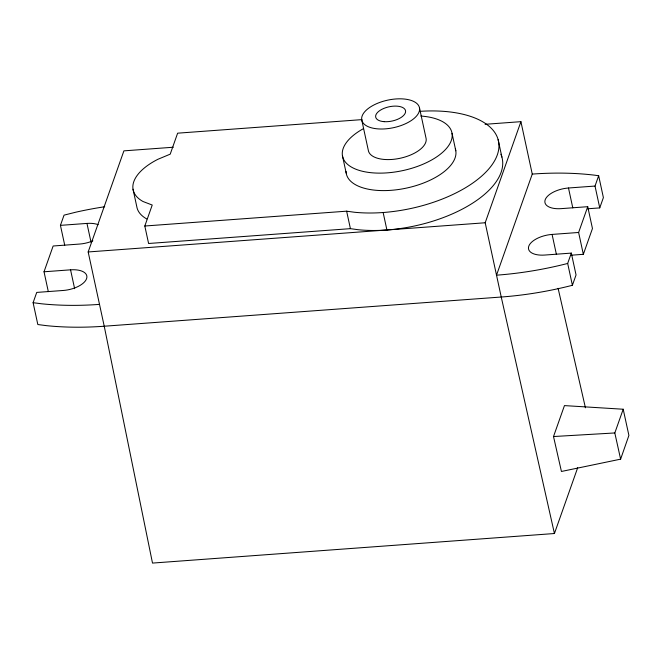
<?xml version="1.0" encoding="UTF-8"?>
<svg xmlns="http://www.w3.org/2000/svg" width="662" height="662" viewBox="0 0 662 662"><rect width="100%" height="100%" fill="white"/><g stroke="black" fill="none" stroke-linecap="round" stroke-linejoin="round"><path stroke-width="0.99" d="M620.617 459.155L628.9 435.439L623.199 409.232L564.454 405.599L553.515 436.539L561.434 471.468L620.617 459.155L614.816 432.956L623.199 409.232M571.323 253.099L567.673 263.426L566.093 263.857A199.37 95.129 -12.2 0 1 496.517 275.185L532.256 174.089A199.37 95.129 -12.2 0 1 594.989 175.223L598.663 175.753L595.022 186.055L568.493 188A20.34 9.707 -12.2 0 0 545.19 199.767A20.34 9.707 -12.2 0 0 561.202 208.638L587.732 206.685L578.621 232.47L552.083 234.422A20.34 9.707 -12.2 0 0 528.781 246.181A20.34 9.707 -12.2 0 0 544.793 255.052L571.323 253.099L576.048 274.945L572.398 285.272L570.818 285.694A199.37 95.129 -12.2 0 1 501.242 297.023L104.232 326.225A199.37 95.129 -12.2 0 1 46.257 325.63L37.825 324.537L33.1 302.691L36.733 292.414L63.262 290.469A20.34 9.707 -12.2 0 0 86.565 278.702A20.34 9.707 -12.2 0 0 70.561 269.831L44.023 271.784L48.318 291.644M44.023 271.784L53.142 245.999L79.672 244.046A20.34 9.707 -12.2 0 0 92.854 240.836M64.727 245.221L60.432 225.361L64.049 215.142L76.006 212.146A199.37 95.129 -12.2 0 1 104.704 206.743M577.703 467.678L554.433 533.522L152.5 563.081L104.232 326.225L88.17 251.957L123.902 150.862L173.353 147.229M500.902 154.246A99.681 47.565 -12.2 0 1 462.755 208.878A99.681 47.565 -12.2 0 1 358.026 229.697L350.413 228.655L148.594 243.492L144.812 226.015L152.227 205.038L143.009 201.505A58.885 28.102 -12.2 0 1 157.937 159.277L170.217 154.155L177.631 133.178L361.948 119.623M554.433 533.522L501.242 297.023L485.188 222.763L520.92 121.667L485.089 124.299M571.091 255.218L583.338 254.316L592.457 228.522L587.732 206.685M587.5 208.795L599.747 207.893L603.388 197.599L598.663 175.753M60.432 225.361L86.962 223.417A20.34 9.707 -12.2 0 1 98.175 224.666M144.812 226.015L346.631 211.178L354.253 212.229A99.681 47.565 -12.2 0 0 493.157 163.142A99.681 47.565 -12.2 0 0 419.873 111.348M88.17 251.957L485.188 222.763M553.515 436.539L614.816 432.956M33.1 302.691L41.532 303.784A199.37 95.129 -12.2 0 0 99.507 304.379M558.099 288.309L585.431 407.792M595.022 186.055L599.747 207.893M578.621 232.47L583.338 254.316M568.493 188L572.787 207.86M567.673 263.426L572.398 285.272M552.083 234.422L556.378 254.282M520.92 121.667L532.256 174.089M498.114 139.608L501.895 157.084M452.03 133.31L455.804 150.787M419.509 108.014A29.5 14.076 -12.2 0 1 378.134 128.9A29.5 14.076 -12.2 0 1 374.204 104.819A29.5 14.076 -12.2 0 1 419.509 108.014L426.121 138.598A29.5 14.076 -12.2 0 1 399.492 158.4A29.5 14.076 -12.2 0 1 368.329 150.39L361.717 119.805M383.141 212.51L386.914 229.987M342.42 155.669L346.201 173.146M346.631 211.178L350.413 228.655M133.021 189.2L136.794 206.676A58.885 28.102 -12.2 0 0 146.79 218.973M86.962 223.417L91.042 242.275M70.561 269.831L74.632 288.698M455.332 148.851A55.947 26.695 -12.2 0 1 405.566 188.281A55.947 26.695 -12.2 0 1 346.036 171.408M420.9 116.057A55.947 26.695 -12.2 0 1 442.605 152.326A55.947 26.695 -12.2 0 1 359.582 170.506A55.947 26.695 -12.2 0 1 363.43 128.651M384.159 121.667A15.259 7.282 -12.2 0 0 405.558 110.86A15.259 7.282 -12.2 0 0 382.123 109.205A15.259 7.282 -12.2 0 0 384.159 121.667"/></g></svg>
